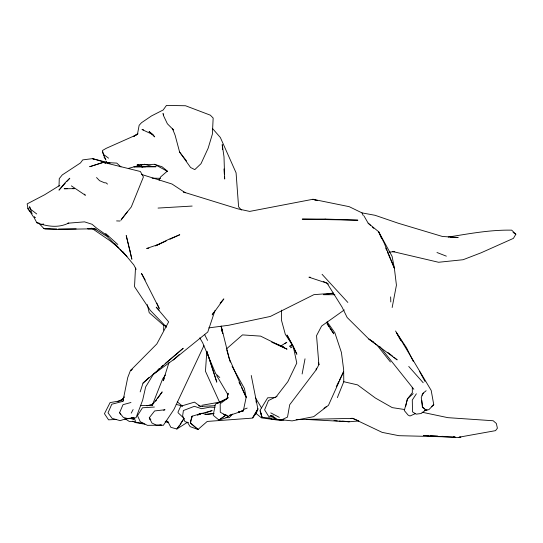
<?xml version="1.0" encoding="UTF-8"?>
<svg xmlns="http://www.w3.org/2000/svg" width="543" height="543" viewBox="0 0 543 543"><rect width="100%" height="100%" fill="white"/><g stroke="black" fill="none" stroke-linecap="round" stroke-linejoin="round"><path stroke-width="0.81" d="M281.43 310.134L281.41 320.017L285.313 334.325L292.772 345.531M227.415 397.652L227.476 393.913L216.684 375.607M59.017 186.235L59.262 178.627L62.269 174.921L80.479 162.934L82.726 159.893L92.486 158.637L110.059 163.192M228.053 394.931L228.135 393.241L226.988 398.562L215.401 404.121L213.202 415.259L218.999 420.099L226.587 417.655L230.51 414.777M122.589 251.402L133.795 264.909L135.485 268.093L134.521 286.663L150.316 310.379L166.599 327.239M163.545 330.198L163.857 325.25M206.774 351.878L205.458 371.256L219.582 402.261M270.258 415.571L277.14 419.325L281.098 420.065L287.512 417.092L289.704 404.732L316.135 369.871L316.331 368.222M302.118 373.984L305.023 358.814M392.155 307.508L396.431 285.17L394.361 268.154L392.094 256.357L378.634 231.718L368.161 223.173L364.014 215.958M127.123 418.334L120.118 420.655L112.075 418.327L108.03 412.836L111.777 404.23L122.901 401.345L127.748 377.507L130.408 370.604L156.859 343.916L168.642 321.884L156.194 307.168L159.14 310.168M229.472 415.409L243.352 410.739L246.162 397.3L244.418 388.476L232.071 366.26M405.614 406.592L407.298 399.085L412.354 392.616L412.28 387.39M169.036 362.432L163.178 380.779L164.305 378.498M140.162 391.903L143.006 383.134L149.108 377.385M214.987 310.508L207.779 332.011L173.169 360.023M159.065 180.004L159.615 178.437M152.115 405.641L162.656 378.871L165.445 375.003M337.352 397.639L343.773 381.715L343.644 369.579L341.418 352.468L334.868 332.818L327.11 321.789M120.675 414.221L119.582 412.714L123.01 404.678L130.965 402.499M203.93 345.626L173.957 409.436L163.307 425.373L159.92 424.952M426.14 390.716L423.241 393.105L421.259 397.442L422.373 406.945L425.502 409.884L428.821 409.7L433.762 404.684L431.183 390.39L395.555 330.992M159.201 179.998L160.613 176.937L167.183 171.255M336.246 386.731L338.825 381.451M339.565 379.944L343.617 371.65L328.467 405.295L313.691 416.671L292.093 420.879L274.548 419.04M191.34 417.818L192.141 416.203L201.921 413.304L206.652 414.418L214.023 413.651M122.901 401.345L123.661 399.852M131.216 413.162L133.123 409.551M213.623 312.211L212.184 314.947L223.859 298.888L220.091 303.198M316.135 369.871L318.897 364.692L316.542 335.662L321.605 326.051L344.282 309.938M159.377 369.444L153.425 374.229L145.66 386.928L142.673 400.11L136.015 417.771L124.72 419.06M421.891 395.229L423.241 393.105M416.366 393.797L412.293 400.021L412.497 411.859L416.189 414.146L421.144 413.515L426.024 409.829M179.149 425.671L176.875 429.018L170.828 427.314L167.746 421.361M180.052 424.327L184.138 418.307L179.652 425.542L176.875 429.018L187.444 422.284M155.685 401.216L156.615 399.886M157.545 398.548L162.194 391.883L152.033 405.322L140.461 405.648M124.164 397.137L122.711 399.139L117.695 401.515M120.851 220.315L127.517 211.641M124.164 396.913L121.252 400.686L110.1 402.587L104.453 413.705L108.559 419.834L116.378 419.44M276.082 396.919L287.844 381.681L296.783 363.077L293.24 346.237L296.878 354.26L287.03 335.011L292.853 345.531M121.544 219.107L131.291 206.944L143.42 176.95L140.372 171.507L103.36 162.35L89.792 166.681L103.36 162.35L116.779 163.11L120.967 166.939M65.248 183.235L58.97 190.131L65.092 182.787L69.816 178.213L66.965 181.348M232.58 414.078L229.207 417.689L225.854 417.621M179.109 354.627L174.819 358.713L153.425 374.229M153.567 403.076L152.339 404.23L146.977 405.852M413.175 393.621L407.583 398.718L404.277 410.528L408.139 415.123L409.972 416.006L415.307 413.651M226.417 348.945L242.49 334.902L260.613 336.124L287.05 349.176L271.724 342.178L283.751 346.767M143.006 383.134L183.208 348.26L165.12 363.586M158.013 369.613L159.303 368.514M161.244 366.871L163.178 365.229M431.346 406.707L433.762 404.684L432.357 405.621M284.926 343.712L286.813 342.273L280.487 346.149M226.017 414.995L218.999 420.099L226.017 414.995L227.972 416.379L220.282 412.266L220.186 403.734L228.481 397.612M323.947 408.35L326.669 406.347M132.322 369.22L130.408 370.604L131.82 369.763M137.746 133.68L133.768 136.361L137.963 133.788M59.832 185.346L44.621 194.774L27.15 203.896L28.188 209.279L30.36 211.763M217.098 403.646L227.402 398.399M276.984 396.342L268.452 400.571L264.604 409.87L268.683 416.433L273.238 415.823M155.522 245.762L169.104 239.178L179.767 234.732L169.925 239.259M155.536 245.87L166.138 240.997M275.505 418.348L272.667 419.624L268.928 417.879M197.387 415.239L201.921 413.304L198.514 414.377L212.15 410.589L205.302 412.931M243.23 409.605L247.167 408.078M163.619 410.257L165.024 409.741L154.619 410.942L149.291 417.764L149.875 419.366M68.791 223.003C58.569 228.236 47.146 226.553 36.843 222.739L34.392 218.177L34.365 216.514M159.187 244.214L146.671 248.45L148.83 248.205M128.65 168.344L143.013 164.414L140.04 164.678M238.526 412.056L243.352 410.739L238.744 411.967M238.642 412.001L243.352 410.739M289.779 346.142L292.962 345.47M289.636 346.196L291.998 345.708M220.682 401.949L201.731 405.322M41.58 224.361L43.63 224.021M448.233 237.081C469.24 233.694 490.363 229.723 511.716 230.164L515.85 234.243L513.413 238.37L481.084 252.807L463.091 259.724L438.561 262.269L392.372 251.45M283.955 419.956L280.67 420.486L261.468 417.872L256.31 413.671M333.402 293.227L323.411 294.706L334.848 294.713M290.356 347.744L291.978 347.52M213.833 413.406L205.023 414.411M208.736 327.891L228.712 325.264L270.353 316.44L313.895 294.666L333.422 293.166M138.553 164.807L137.074 164.936L154.545 164.305L162.147 166.83L167.339 171.12M67.671 223.221L84.525 221.856L92.052 224.273L96.797 228.284L108.485 236.497M388.944 252.081L394.775 251.694M154.402 407.033L142.47 407.786L137.481 415.66L140.298 421.735L147.445 425.352L161.522 425.176L156.275 425.108L151.945 423.011L149.291 417.764L150.798 419.691M158.04 208.071L192.154 206.062M202.539 406.334L214.926 405.669M141.669 166.837L145.829 166.681L134.087 166.742L155.97 166.715L134.087 166.742M74.411 188.659L64.162 188.72L67.339 188.692M275.566 397.585L267.692 397.775L259.995 410.379L262.004 417.289L269.708 418.103L275.403 418.035M96.125 229.282L94.591 228.759L57.599 229.451L43.868 228.494L39.157 223.594M424.599 410.277L427.117 410.25M72.884 188.645L74.472 188.631M56.886 228.997L45.15 229.071L43.868 228.494L49.786 228.528M58.563 228.983L76.156 228.874M87.885 228.8L94.591 228.759L107.147 236.544L126.953 256.5L120.084 249.251M450.704 237.488L458.163 237.481L442.396 236.47L398.243 223.227L375.098 215.306L361.984 212.883L349.21 206.673L312.924 199.274L249.685 211.41L237.997 208.892L183.704 192.12M87.83 228.725L94.591 228.759M351.029 418.348L352.706 418.361L358.869 420.961L349.237 421.755L339.022 421.076M134.515 421.511L129.315 421.449L125.128 418.816M152.128 178.165L160.443 178.314M131.779 417.533L133.388 417.567L127.972 418.653L123.342 417.431L119.582 412.714M455.007 437.067L398.867 435.69L382.157 432.377L352.706 418.361L296.152 419.644M459.195 437.169L495.549 430.647L497.395 428.223L496.356 423.492L493.187 420.75L447.894 417.662L422.06 412.225M116.596 220.906L120.003 221.028M214.967 407.345L209.978 407.141L201.575 408.703L194.346 406.307L183.405 410.528L182.645 415.734L184.946 421.612L188.469 422.644M428.549 435.696L423.574 435.466L458.197 437.577L460.871 437.21L459.215 437.129M430.205 435.778L437.665 436.124M441.812 436.314L446.78 436.552M453.412 436.857L455.068 436.939M306.442 419.461L349.237 421.755L342.511 421.083M310.582 277.297L308.947 277.195L327.062 283.202L328.454 284.091M333.986 420.547L337.346 420.9M143.623 423.357L135.988 422.386L134.114 417.9M105.023 162.581L103.36 162.35L105.613 163.334M107.528 162.934L109.191 163.165M404.664 409.537L392.236 407.623L375.389 398.026L357.572 384.885L343.773 381.715M144.825 424.185L134.8 422.468L132.831 421.117M36.843 222.739L39.32 223.2M128.888 418.307L133.809 419.216L131.528 418.395M198.5 405.743L202.505 406.612M35.56 217.668L33.693 217.248L27.72 208.091M143.637 129.899L141.988 129.512L152.882 134.596L154.701 136.884L149.081 131.467L152.882 134.596M176.176 404.413L182.57 406.028M317.601 200.625L312.924 199.274L315.327 200.028M146.562 164.875L151.456 166.287M104.147 162.052L92.486 158.637L94.02 159.343M165.187 421.68L168.595 422.671L168.276 422.359M223.567 414.255L225.399 414.811M141.513 174.425L171.988 184.016L185.272 192.751L183.731 192.127M144.465 164.183L145.979 164.753M436.972 252.515L446.346 256.153M166.341 326.329L163.233 324.999L149.216 312.687L147.316 304.616M271.079 415.782L274.018 417.065M323.418 281.539L327.062 283.202L342.076 307.134L347.16 317.499L368.894 339.083L377.154 345.273L390.437 362.005M270.767 412.884L279.312 417.357M154.545 164.305L167.285 171.269M370.292 339.952L368.894 339.083L397.191 359.873L393.879 357.24M371.683 340.814L373.774 342.11M513.074 232.431L515.85 234.243L514.716 233.476M71.364 185.869L85.36 195.283L84.436 194.129M91.597 228.128L109.957 240.725L119.06 248.144M36.72 213.956L30.978 209.537M200.781 406.666L194.469 402.132L180.738 406.232L178.002 412.062L178.131 412.782L183.602 418.001M103.36 154.287L108.58 158.183M422.373 406.945L424.809 408.865M387.926 352.502L392.555 356.188M177.262 401.793L182.326 406.049M107.514 184.104L106.082 182.848L104.534 182.787L99.579 180.697L96.532 177.534M105.586 233.47L117.817 244.513M166.219 420.492L168.595 422.671M368.161 223.173L370.638 225.46M372.491 227.178L373.733 228.318M219.786 377.548L215.72 373.713L202.675 342.809L199.776 337.855M173.427 129.858L167.373 123.77L163.728 116.107L163.002 113.521L163.674 114.878M114.94 243.814L118.374 247.438M322.067 274.303L347.839 302.437M408.743 366.45L423.201 382.754M241.391 210.039L238.594 206.856L236.076 172.83L220.349 137.488L212.761 128.806M173.482 129.831L172.491 128.657L175.097 135.187L179.618 152.088L190.579 167.502L194.788 169.626L201.012 163.687L208.125 148.273L212.374 134.155L213.161 118.055L210.331 115.17L185.53 105.749L166.457 105.423L163.178 109.978L151.531 115.917L141.526 122.704L139.144 125.297L137.427 134.447L106.272 148.307L102.451 150.506L103.645 155.196M379.706 346.448L413.847 389.277M179.618 152.088L186.534 160.952M103.951 156.995L105.831 159.445M106.055 161.176L106.971 162.411M327.151 324.069L329.058 326.859M330.008 328.257L333.823 333.843L326.682 322.515M187.444 422.325L190.131 426.622L197.971 429.486L207.229 421.436L252.773 418.083L257.891 408.981L251.253 375.485M255.475 397.829L261.509 407.936M135.485 268.093L136.191 269.328M145.185 279.971L141.465 273.407L159.262 308.512L156.846 303.164M400.761 340.542L396.302 332.431L406.49 347.696L413.264 361.366M419.501 371.31L424.945 381.39M204.575 334.434L207.535 340.4M239.042 382.218L240.468 385.238M241.533 387.498L246.162 397.3L229.194 358.387L221.184 326.01M361.984 212.883L363.226 215.585M381.648 238.696L378.634 231.718L384.24 243.183L394.361 268.154L387.335 251.871M385.666 247.995L386.664 250.323M102.491 151.986L105.756 159.913M141.153 164.543L142.185 167.305M32.085 213.738L29.614 206.713L30.401 209.51M221.748 330.266L222.732 333.463L221.205 326.309M226.784 350.011L230.273 362.133M261.841 416.671L260.233 410.949L262.004 417.289M318.524 363.057L318.897 364.692L318.381 362.31M221.239 326.92L222.732 333.463M256.018 400.89L256.276 402.553M421.775 400.3L422.725 407.786M222.596 149.617L222.23 144.574L224.001 156.784L224.693 179.034L224.517 176.516M223.974 168.948L224.334 173.991M390.648 296.899L390.797 301.962M192.141 416.203L190.518 423.085L197.971 429.486L190.518 423.085L190.512 421.13L192.141 416.203M257.891 408.981L256.371 413.148L252.631 417.635L257.891 408.981M325.162 219.053L302.227 219.128L357.878 220.193L325.162 219.053M216.766 382.021L206.869 351.409L216.766 382.021M129.886 250.486L126.22 235.54L131.868 259.235L129.886 250.486"/></g></svg>
